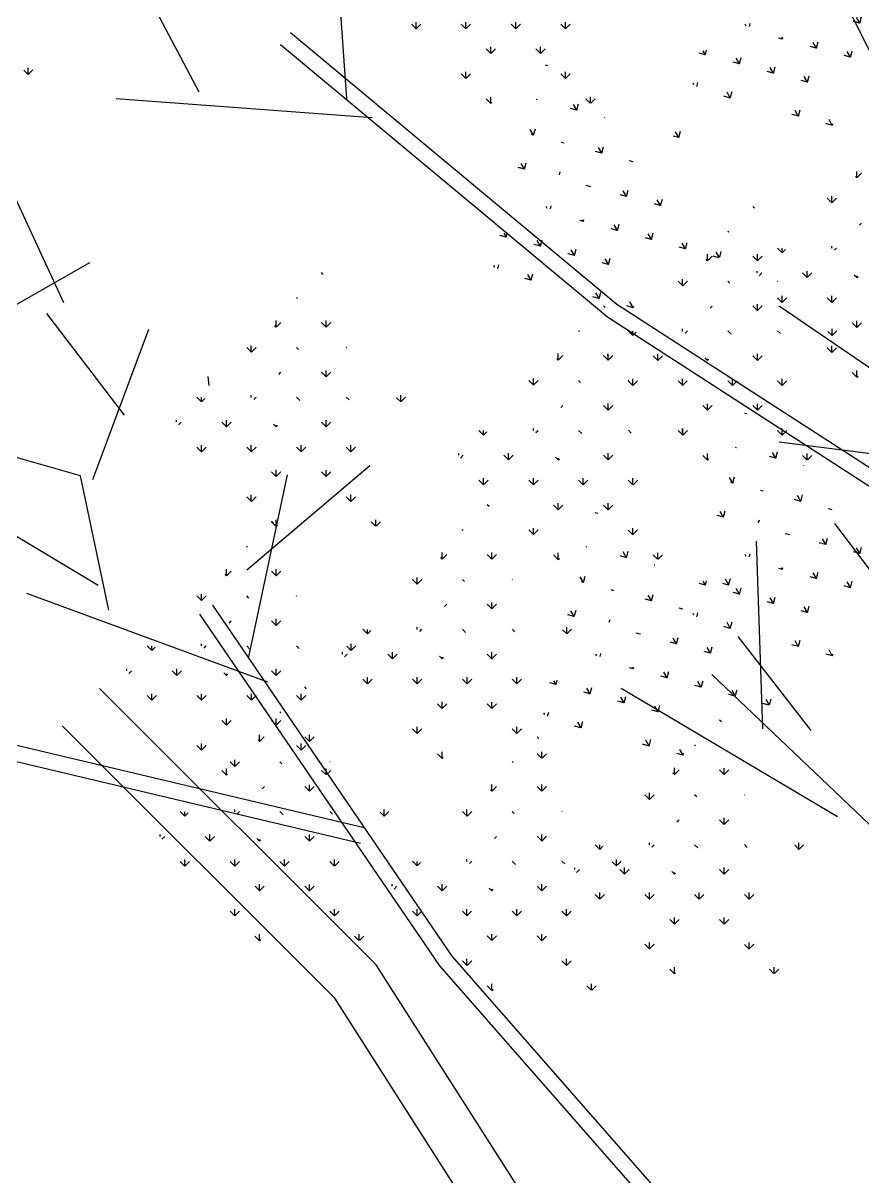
# Model space of a CAD drawing. Header units: millimetres. Extents: x -10 to 320, y -26 to 94.
# Drawn here: x -1.814 to -0.41, y 1.7 to 3.628 of the extents above; entities that cross this region are included whole.
import ezdxf

# ---------------------------------------------------------------- set-up
doc = ezdxf.new("R2010")
doc.units = ezdxf.units.MM
doc.header["$LTSCALE"] = 0.05

msp = doc.modelspace()

# ---------------------------------------------------------------- hatches: boundary and pattern name
at = {"linetype": 'Continuous'}
h = msp.add_hatch(dxfattribs=at)
h.set_pattern_fill('GRASS', scale=0.058864, style=0)
h.set_pattern_definition([(90, (-96.681256, 26.71887), (-0.041622823, 0.041622823), [0.011036918, -0.072208728]), (45, (-96.681256, 26.71887), (-0.041622823, 0.041622823), [0.011036918, -0.047826643]), (135, (-96.681256, 26.71887), (-0.041622823, -0.041622823), [0.011036918, -0.047826643])])
edge = h.paths.add_edge_path()
edge.add_line((-0.9779, 3.616), (-0.9129, 3.4924))
edge.add_line((-0.9129, 3.4924), (-0.7862, 3.4968))
edge.add_line((-0.7862, 3.4968), (-0.9258, 3.609))
edge.add_line((-0.9258, 3.609), (-0.7921, 3.6416))
edge.add_line((-0.7921, 3.6416), (-0.7953, 3.7737))
edge.add_line((-0.7953, 3.7737), (-0.8611, 3.6527))
edge.add_line((-0.8611, 3.6527), (-0.9617, 3.6302))
edge.add_line((-0.9617, 3.6302), (-0.9091, 3.6765))
edge.add_line((-0.9091, 3.6765), (-0.9165, 3.8396))
edge.add_line((-0.9165, 3.8396), (-0.9603, 3.9281))
edge.add_line((-0.9603, 3.9281), (-0.9585, 3.7664))
edge.add_line((-0.9585, 3.7664), (-0.9765, 3.6455))
edge.add_line((-0.9765, 3.6455), (-0.9918, 3.6651))
edge.add_line((-0.9918, 3.6651), (-0.9999, 4.0096))
edge.add_line((-0.9999, 4.0096), (-1.0402, 3.7986))
edge.add_line((-1.0402, 3.7986), (-1.0151, 3.6951))
edge.add_line((-1.0151, 3.6951), (-1.0627, 3.7564))
edge.add_line((-1.0627, 3.7564), (-1.0601, 3.8872))
edge.add_line((-1.0601, 3.8872), (-1.1091, 3.7381))
edge.add_line((-1.1091, 3.7381), (-1.0047, 3.6525))
edge.add_line((-1.0047, 3.6525), (-1.2456, 3.7421))
edge.add_line((-1.2456, 3.7421), (-1.1538, 3.5972))
edge.add_line((-1.1538, 3.5972), (-1.0025, 3.6239))
edge.add_line((-1.0025, 3.6239), (-1.1093, 3.5172))
edge.add_line((-1.1093, 3.5172), (-1.047, 3.4594))
edge.add_line((-1.047, 3.4594), (-0.9757, 3.6105))
h = msp.add_hatch(dxfattribs=at)
h.set_pattern_fill('GRASS', scale=0.058864, angle=30, style=0)
h.set_pattern_definition([(120, (-94.908633, -24.25406), (-0.056857833, 0.01523501), [0.011036918, -0.072208728]), (75, (-94.90863, -24.25406), (-0.056857833, 0.01523501), [0.011036918, -0.047826643]), (165, (-94.90863, -24.25406), (-0.01523501, -0.056857833), [0.011036918, -0.047826643])])
edge = h.paths.add_edge_path()
edge.add_line((-0.4756, 3.5899), (-0.3575, 3.5154))
edge.add_line((-0.3575, 3.5154), (-0.25, 3.5826))
edge.add_line((-0.25, 3.5826), (-0.4271, 3.61))
edge.add_line((-0.4271, 3.61), (-0.3276, 3.705))
edge.add_line((-0.3276, 3.705), (-0.3964, 3.8179))
edge.add_line((-0.3964, 3.8179), (-0.3929, 3.6801))
edge.add_line((-0.3929, 3.6801), (-0.4687, 3.6104))
edge.add_line((-0.4687, 3.6104), (-0.4463, 3.6768))
edge.add_line((-0.4463, 3.6768), (-0.5343, 3.8143))
edge.add_line((-0.5343, 3.8143), (-0.6165, 3.869))
edge.add_line((-0.6165, 3.869), (-0.5341, 3.7299))
edge.add_line((-0.5341, 3.7299), (-0.4892, 3.6162))
edge.add_line((-0.4892, 3.6162), (-0.5122, 3.6256))
edge.add_line((-0.5122, 3.6256), (-0.6915, 3.9198))
edge.add_line((-0.6915, 3.9198), (-0.621, 3.7169))
edge.add_line((-0.621, 3.7169), (-0.5474, 3.6399))
edge.add_line((-0.5474, 3.6399), (-0.6193, 3.6692))
edge.add_line((-0.6193, 3.6692), (-0.6825, 3.7837))
edge.add_line((-0.6825, 3.7837), (-0.6503, 3.6301))
edge.add_line((-0.6503, 3.6301), (-0.5171, 3.6082))
edge.add_line((-0.5171, 3.6082), (-0.7706, 3.5653))
edge.add_line((-0.7706, 3.5653), (-0.6186, 3.4857))
edge.add_line((-0.6186, 3.4857), (-0.5009, 3.5845))
edge.add_line((-0.5009, 3.5845), (-0.54, 3.4387))
edge.add_line((-0.54, 3.4387), (-0.4572, 3.4198))
edge.add_line((-0.4572, 3.4198), (-0.4711, 3.5863))
h = msp.add_hatch(dxfattribs=at)
h.set_pattern_fill('GRASS', scale=0.058864, style=0)
h.set_pattern_definition([(90, (-97.662594, 26.559295), (-0.041622823, 0.041622823), [0.011036918, -0.072208728]), (45, (-97.662594, 26.559295), (-0.041622823, 0.041622823), [0.011036918, -0.047826643]), (135, (-97.662594, 26.559295), (-0.041622823, -0.041622823), [0.011036918, -0.047826643])])
edge = h.paths.add_edge_path()
edge.add_line((-1.9592, 3.4564), (-1.8942, 3.3328))
edge.add_line((-1.8942, 3.3328), (-1.7675, 3.3372))
edge.add_line((-1.7675, 3.3372), (-1.9071, 3.4495))
edge.add_line((-1.9071, 3.4495), (-1.7735, 3.482))
edge.add_line((-1.7735, 3.482), (-1.7766, 3.6141))
edge.add_line((-1.7766, 3.6141), (-1.8425, 3.4932))
edge.add_line((-1.8425, 3.4932), (-1.943, 3.4707))
edge.add_line((-1.943, 3.4707), (-1.8904, 3.517))
edge.add_line((-1.8904, 3.517), (-1.8978, 3.68))
edge.add_line((-1.8978, 3.68), (-1.9416, 3.7685))
edge.add_line((-1.9416, 3.7685), (-1.9399, 3.6069))
edge.add_line((-1.9399, 3.6069), (-1.9579, 3.4859))
edge.add_line((-1.9579, 3.4859), (-1.9731, 3.5056))
edge.add_line((-1.9731, 3.5056), (-1.9812, 3.85))
edge.add_line((-1.9812, 3.85), (-2.0216, 3.6391))
edge.add_line((-2.0216, 3.6391), (-1.9964, 3.5356))
edge.add_line((-1.9964, 3.5356), (-2.044, 3.5969))
edge.add_line((-2.044, 3.5969), (-2.0415, 3.7276))
edge.add_line((-2.0415, 3.7276), (-2.0904, 3.5785))
edge.add_line((-2.0904, 3.5785), (-1.9861, 3.4929))
edge.add_line((-1.9861, 3.4929), (-2.227, 3.5825))
edge.add_line((-2.227, 3.5825), (-2.1351, 3.4376))
edge.add_line((-2.1351, 3.4376), (-1.9838, 3.4643))
edge.add_line((-1.9838, 3.4643), (-2.0906, 3.3576))
edge.add_line((-2.0906, 3.3576), (-2.0283, 3.2998))
edge.add_line((-2.0283, 3.2998), (-1.9571, 3.451))
h = msp.add_hatch(dxfattribs=at)
h.set_pattern_fill('GRASS', scale=0.058864, angle=30, style=0)
h.set_pattern_definition([(120, (-95.241324, -24.55868), (-0.056857833, 0.01523501), [0.011036918, -0.072208728]), (75, (-95.241324, -24.55868), (-0.056857833, 0.01523501), [0.011036918, -0.047826643]), (165, (-95.241324, -24.55868), (-0.01523501, -0.056857833), [0.011036918, -0.047826643])])
edge = h.paths.add_edge_path()
edge.add_line((-0.8083, 3.2853), (-0.6902, 3.2108))
edge.add_line((-0.6902, 3.2108), (-0.5827, 3.278))
edge.add_line((-0.5827, 3.278), (-0.7597, 3.3054))
edge.add_line((-0.7597, 3.3054), (-0.6603, 3.4004))
edge.add_line((-0.6603, 3.4004), (-0.729, 3.5132))
edge.add_line((-0.729, 3.5132), (-0.7256, 3.3755))
edge.add_line((-0.7256, 3.3755), (-0.8014, 3.3058))
edge.add_line((-0.8014, 3.3058), (-0.779, 3.3722))
edge.add_line((-0.779, 3.3722), (-0.8669, 3.5097))
edge.add_line((-0.8669, 3.5097), (-0.9492, 3.5644))
edge.add_line((-0.9492, 3.5644), (-0.8668, 3.4253))
edge.add_line((-0.8668, 3.4253), (-0.8219, 3.3116))
edge.add_line((-0.8219, 3.3116), (-0.8449, 3.3209))
edge.add_line((-0.8449, 3.3209), (-1.0242, 3.6152))
edge.add_line((-1.0242, 3.6152), (-0.9537, 3.4123))
edge.add_line((-0.9537, 3.4123), (-0.8801, 3.3353))
edge.add_line((-0.8801, 3.3353), (-0.952, 3.3646))
edge.add_line((-0.952, 3.3646), (-1.0152, 3.479))
edge.add_line((-1.0152, 3.479), (-0.983, 3.3255))
edge.add_line((-0.983, 3.3255), (-0.8498, 3.3035))
edge.add_line((-0.8498, 3.3035), (-1.1032, 3.2607))
edge.add_line((-1.1032, 3.2607), (-0.9513, 3.1811))
edge.add_line((-0.9513, 3.1811), (-0.8335, 3.2799))
edge.add_line((-0.8335, 3.2799), (-0.8727, 3.134))
edge.add_line((-0.8727, 3.134), (-0.7898, 3.1151))
edge.add_line((-0.7898, 3.1151), (-0.8038, 3.2817))
h = msp.add_hatch(dxfattribs=at)
h.set_pattern_fill('GRASS', scale=0.058864, style=0)
h.set_pattern_definition([(90, (-96.069464, 26.2613), (-0.041622823, 0.041622823), [0.011036918, -0.072208728]), (45, (-96.069464, 26.2613), (-0.041622823, 0.041622823), [0.011036918, -0.047826643]), (135, (-96.069464, 26.2613), (-0.041622823, -0.041622823), [0.011036918, -0.047826643])])
edge = h.paths.add_edge_path()
edge.add_line((-0.3661, 3.1584), (-0.3011, 3.0348))
edge.add_line((-0.3011, 3.0348), (-0.1744, 3.0392))
edge.add_line((-0.1744, 3.0392), (-0.314, 3.1515))
edge.add_line((-0.314, 3.1515), (-0.1804, 3.184))
edge.add_line((-0.1804, 3.184), (-0.1835, 3.3161))
edge.add_line((-0.1835, 3.3161), (-0.2493, 3.1952))
edge.add_line((-0.2493, 3.1952), (-0.3499, 3.1727))
edge.add_line((-0.3499, 3.1727), (-0.2973, 3.219))
edge.add_line((-0.2973, 3.219), (-0.3047, 3.382))
edge.add_line((-0.3047, 3.382), (-0.3485, 3.4705))
edge.add_line((-0.3485, 3.4705), (-0.3467, 3.3089))
edge.add_line((-0.3467, 3.3089), (-0.3648, 3.1879))
edge.add_line((-0.3648, 3.1879), (-0.38, 3.2076))
edge.add_line((-0.38, 3.2076), (-0.3881, 3.552))
edge.add_line((-0.3881, 3.552), (-0.4284, 3.3411))
edge.add_line((-0.4284, 3.3411), (-0.4033, 3.2376))
edge.add_line((-0.4033, 3.2376), (-0.4509, 3.2989))
edge.add_line((-0.4509, 3.2989), (-0.4484, 3.4296))
edge.add_line((-0.4484, 3.4296), (-0.4973, 3.2805))
edge.add_line((-0.4973, 3.2805), (-0.3929, 3.1949))
edge.add_line((-0.3929, 3.1949), (-0.6338, 3.2845))
edge.add_line((-0.6338, 3.2845), (-0.542, 3.1396))
edge.add_line((-0.542, 3.1396), (-0.3907, 3.1663))
edge.add_line((-0.3907, 3.1663), (-0.4975, 3.0596))
edge.add_line((-0.4975, 3.0596), (-0.4352, 3.0018))
edge.add_line((-0.4352, 3.0018), (-0.364, 3.153))
h = msp.add_hatch(dxfattribs=at)
h.set_pattern_fill('GRASS', scale=0.058864, style=0)
h.set_pattern_definition([(90, (-96.31898, 26.122834), (-0.041622823, 0.041622823), [0.011036918, -0.072208728]), (45, (-96.31898, 26.122834), (-0.041622823, 0.041622823), [0.011036918, -0.047826643]), (135, (-96.31898, 26.122834), (-0.041622823, -0.041622823), [0.011036918, -0.047826643])])
edge = h.paths.add_edge_path()
edge.add_line((-0.6156, 3.02), (-0.5506, 2.8964))
edge.add_line((-0.5506, 2.8964), (-0.4239, 2.9008))
edge.add_line((-0.4239, 2.9008), (-0.5635, 3.013))
edge.add_line((-0.5635, 3.013), (-0.4299, 3.0456))
edge.add_line((-0.4299, 3.0456), (-0.433, 3.1777))
edge.add_line((-0.433, 3.1777), (-0.4989, 3.0567))
edge.add_line((-0.4989, 3.0567), (-0.5994, 3.0342))
edge.add_line((-0.5994, 3.0342), (-0.5468, 3.0805))
edge.add_line((-0.5468, 3.0805), (-0.5542, 3.2436))
edge.add_line((-0.5542, 3.2436), (-0.598, 3.332))
edge.add_line((-0.598, 3.332), (-0.5963, 3.1704))
edge.add_line((-0.5963, 3.1704), (-0.6143, 3.0495))
edge.add_line((-0.6143, 3.0495), (-0.6295, 3.0691))
edge.add_line((-0.6295, 3.0691), (-0.6376, 3.4135))
edge.add_line((-0.6376, 3.4135), (-0.678, 3.2026))
edge.add_line((-0.678, 3.2026), (-0.6528, 3.0991))
edge.add_line((-0.6528, 3.0991), (-0.7004, 3.1604))
edge.add_line((-0.7004, 3.1604), (-0.6979, 3.2911))
edge.add_line((-0.6979, 3.2911), (-0.7468, 3.142))
edge.add_line((-0.7468, 3.142), (-0.6424, 3.0565))
edge.add_line((-0.6424, 3.0565), (-0.8833, 3.146))
edge.add_line((-0.8833, 3.146), (-0.7915, 3.0012))
edge.add_line((-0.7915, 3.0012), (-0.6402, 3.0278))
edge.add_line((-0.6402, 3.0278), (-0.747, 2.9211))
edge.add_line((-0.747, 2.9211), (-0.6847, 2.8633))
edge.add_line((-0.6847, 2.8633), (-0.6135, 3.0145))
h = msp.add_hatch(dxfattribs=at)
h.set_pattern_fill('GRASS', scale=0.058864, style=0)
h.set_pattern_definition([(90, (-97.039812, 26.01206), (-0.041622823, 0.041622823), [0.011036918, -0.072208728]), (45, (-97.03981, 26.01206), (-0.041622823, 0.041622823), [0.011036918, -0.047826643]), (135, (-97.03981, 26.01206), (-0.041622823, -0.041622823), [0.011036918, -0.047826643])])
edge = h.paths.add_edge_path()
edge.add_line((-1.3364, 2.9092), (-1.2714, 2.7856))
edge.add_line((-1.2714, 2.7856), (-1.1447, 2.79))
edge.add_line((-1.1447, 2.79), (-1.2843, 2.9022))
edge.add_line((-1.2843, 2.9022), (-1.1507, 2.9348))
edge.add_line((-1.1507, 2.9348), (-1.1538, 3.0669))
edge.add_line((-1.1538, 3.0669), (-1.2197, 2.9459))
edge.add_line((-1.2197, 2.9459), (-1.3202, 2.9234))
edge.add_line((-1.3202, 2.9234), (-1.2676, 2.9697))
edge.add_line((-1.2676, 2.9697), (-1.275, 3.1328))
edge.add_line((-1.275, 3.1328), (-1.3189, 3.2213))
edge.add_line((-1.3189, 3.2213), (-1.3171, 3.0596))
edge.add_line((-1.3171, 3.0596), (-1.3351, 2.9387))
edge.add_line((-1.3351, 2.9387), (-1.3503, 2.9583))
edge.add_line((-1.3503, 2.9583), (-1.3585, 3.3027))
edge.add_line((-1.3585, 3.3027), (-1.3988, 3.0918))
edge.add_line((-1.3988, 3.0918), (-1.3736, 2.9883))
edge.add_line((-1.3736, 2.9883), (-1.4212, 3.0496))
edge.add_line((-1.4212, 3.0496), (-1.4187, 3.1804))
edge.add_line((-1.4187, 3.1804), (-1.4676, 3.0313))
edge.add_line((-1.4676, 3.0313), (-1.3633, 2.9457))
edge.add_line((-1.3633, 2.9457), (-1.6042, 3.0353))
edge.add_line((-1.6042, 3.0353), (-1.5123, 2.8904))
edge.add_line((-1.5123, 2.8904), (-1.361, 2.9171))
edge.add_line((-1.361, 2.9171), (-1.4678, 2.8104))
edge.add_line((-1.4678, 2.8104), (-1.4055, 2.7526))
edge.add_line((-1.4055, 2.7526), (-1.3343, 2.9037))
h = msp.add_hatch(dxfattribs=at)
h.set_pattern_fill('GRASS', scale=0.058864, style=0)
h.set_pattern_definition([(90, (-96.5685, 25.956675), (-0.041622823, 0.041622823), [0.011036918, -0.072208728]), (45, (-96.5685, 25.956675), (-0.041622823, 0.041622823), [0.011036918, -0.047826643]), (135, (-96.5685, 25.956675), (-0.041622823, -0.041622823), [0.011036918, -0.047826643])])
edge = h.paths.add_edge_path()
edge.add_line((-0.8651, 2.8538), (-0.8001, 2.7302))
edge.add_line((-0.8001, 2.7302), (-0.6734, 2.7346))
edge.add_line((-0.6734, 2.7346), (-0.813, 2.8469))
edge.add_line((-0.813, 2.8469), (-0.6794, 2.8794))
edge.add_line((-0.6794, 2.8794), (-0.6825, 3.0115))
edge.add_line((-0.6825, 3.0115), (-0.7484, 2.8905))
edge.add_line((-0.7484, 2.8905), (-0.8489, 2.868))
edge.add_line((-0.8489, 2.868), (-0.7963, 2.9144))
edge.add_line((-0.7963, 2.9144), (-0.8037, 3.0774))
edge.add_line((-0.8037, 3.0774), (-0.8475, 3.1659))
edge.add_line((-0.8475, 3.1659), (-0.8458, 3.0042))
edge.add_line((-0.8458, 3.0042), (-0.8638, 2.8833))
edge.add_line((-0.8638, 2.8833), (-0.879, 2.9029))
edge.add_line((-0.879, 2.9029), (-0.8871, 3.2474))
edge.add_line((-0.8871, 3.2474), (-0.9275, 3.0364))
edge.add_line((-0.9275, 3.0364), (-0.9023, 2.933))
edge.add_line((-0.9023, 2.933), (-0.9499, 2.9942))
edge.add_line((-0.9499, 2.9942), (-0.9474, 3.125))
edge.add_line((-0.9474, 3.125), (-0.9963, 2.9759))
edge.add_line((-0.9963, 2.9759), (-0.892, 2.8903))
edge.add_line((-0.892, 2.8903), (-1.1329, 2.9799))
edge.add_line((-1.1329, 2.9799), (-1.041, 2.835))
edge.add_line((-1.041, 2.835), (-0.8897, 2.8617))
edge.add_line((-0.8897, 2.8617), (-0.9965, 2.755))
edge.add_line((-0.9965, 2.755), (-0.9342, 2.6972))
edge.add_line((-0.9342, 2.6972), (-0.863, 2.8483))
h = msp.add_hatch(dxfattribs=at)
h.set_pattern_fill('GRASS', scale=0.058864, angle=30, style=0)
h.set_pattern_definition([(120, (-94.908633, -25.140237), (-0.056857833, 0.01523501), [0.011036918, -0.072208728]), (75, (-94.90863, -25.14024), (-0.056857833, 0.01523501), [0.011036918, -0.047826643]), (165, (-94.90863, -25.14024), (-0.01523501, -0.056857833), [0.011036918, -0.047826643])])
edge = h.paths.add_edge_path()
edge.add_line((-0.4756, 2.7038), (-0.3575, 2.6292))
edge.add_line((-0.3575, 2.6292), (-0.25, 2.6964))
edge.add_line((-0.25, 2.6964), (-0.4271, 2.7238))
edge.add_line((-0.4271, 2.7238), (-0.3276, 2.8188))
edge.add_line((-0.3276, 2.8188), (-0.3964, 2.9317))
edge.add_line((-0.3964, 2.9317), (-0.3929, 2.794))
edge.add_line((-0.3929, 2.794), (-0.4687, 2.7242))
edge.add_line((-0.4687, 2.7242), (-0.4463, 2.7906))
edge.add_line((-0.4463, 2.7906), (-0.5343, 2.9281))
edge.add_line((-0.5343, 2.9281), (-0.6165, 2.9828))
edge.add_line((-0.6165, 2.9828), (-0.5341, 2.8437))
edge.add_line((-0.5341, 2.8437), (-0.4892, 2.73))
edge.add_line((-0.4892, 2.73), (-0.5122, 2.7394))
edge.add_line((-0.5122, 2.7394), (-0.6915, 3.0336))
edge.add_line((-0.6915, 3.0336), (-0.621, 2.8308))
edge.add_line((-0.621, 2.8308), (-0.5474, 2.7537))
edge.add_line((-0.5474, 2.7537), (-0.6193, 2.783))
edge.add_line((-0.6193, 2.783), (-0.6825, 2.8975))
edge.add_line((-0.6825, 2.8975), (-0.6503, 2.7439))
edge.add_line((-0.6503, 2.7439), (-0.5171, 2.722))
edge.add_line((-0.5171, 2.722), (-0.7706, 2.6791))
edge.add_line((-0.7706, 2.6791), (-0.6186, 2.5995))
edge.add_line((-0.6186, 2.5995), (-0.5009, 2.6983))
edge.add_line((-0.5009, 2.6983), (-0.54, 2.5525))
edge.add_line((-0.54, 2.5525), (-0.4572, 2.5336))
edge.add_line((-0.4572, 2.5336), (-0.4711, 2.7001))
h = msp.add_hatch(dxfattribs=at)
h.set_pattern_fill('GRASS', scale=0.058864, style=0)
h.set_pattern_definition([(90, (-96.76257, 25.62436), (-0.041622823, 0.041622823), [0.011036918, -0.072208728]), (45, (-96.76257, 25.62436), (-0.041622823, 0.041622823), [0.011036918, -0.047826643]), (135, (-96.76257, 25.62436), (-0.041622823, -0.041622823), [0.011036918, -0.047826643])])
edge = h.paths.add_edge_path()
edge.add_line((-1.0592, 2.5215), (-0.9942, 2.3979))
edge.add_line((-0.9942, 2.3979), (-0.8675, 2.4023))
edge.add_line((-0.8675, 2.4023), (-1.0071, 2.5145))
edge.add_line((-1.0071, 2.5145), (-0.8735, 2.5471))
edge.add_line((-0.8735, 2.5471), (-0.8766, 2.6792))
edge.add_line((-0.8766, 2.6792), (-0.9425, 2.5582))
edge.add_line((-0.9425, 2.5582), (-1.043, 2.5357))
edge.add_line((-1.043, 2.5357), (-0.9904, 2.582))
edge.add_line((-0.9904, 2.582), (-0.9978, 2.7451))
edge.add_line((-0.9978, 2.7451), (-1.0416, 2.8336))
edge.add_line((-1.0416, 2.8336), (-1.0398, 2.6719))
edge.add_line((-1.0398, 2.6719), (-1.0579, 2.551))
edge.add_line((-1.0579, 2.551), (-1.0731, 2.5706))
edge.add_line((-1.0731, 2.5706), (-1.0812, 2.915))
edge.add_line((-1.0812, 2.915), (-1.1216, 2.7041))
edge.add_line((-1.1216, 2.7041), (-1.0964, 2.6006))
edge.add_line((-1.0964, 2.6006), (-1.144, 2.6619))
edge.add_line((-1.144, 2.6619), (-1.1415, 2.7927))
edge.add_line((-1.1415, 2.7927), (-1.1904, 2.6436))
edge.add_line((-1.1904, 2.6436), (-1.086, 2.558))
edge.add_line((-1.086, 2.558), (-1.3269, 2.6476))
edge.add_line((-1.3269, 2.6476), (-1.2351, 2.5027))
edge.add_line((-1.2351, 2.5027), (-1.0838, 2.5294))
edge.add_line((-1.0838, 2.5294), (-1.1906, 2.4227))
edge.add_line((-1.1906, 2.4227), (-1.1283, 2.3649))
edge.add_line((-1.1283, 2.3649), (-1.0571, 2.516))
h = msp.add_hatch(dxfattribs=at)
h.set_pattern_fill('GRASS', scale=0.058864, style=0)
h.set_pattern_definition([(90, (-97.122985, 25.596665), (-0.041622823, 0.041622823), [0.011036918, -0.072208728]), (45, (-97.122985, 25.596665), (-0.041622823, 0.041622823), [0.011036918, -0.047826643]), (135, (-97.122985, 25.596665), (-0.041622823, -0.041622823), [0.011036918, -0.047826643])])
edge = h.paths.add_edge_path()
edge.add_line((-1.4196, 2.4938), (-1.3546, 2.3702))
edge.add_line((-1.3546, 2.3702), (-1.2279, 2.3746))
edge.add_line((-1.2279, 2.3746), (-1.3675, 2.4868))
edge.add_line((-1.3675, 2.4868), (-1.2339, 2.5194))
edge.add_line((-1.2339, 2.5194), (-1.237, 2.6515))
edge.add_line((-1.237, 2.6515), (-1.3029, 2.5305))
edge.add_line((-1.3029, 2.5305), (-1.4034, 2.508))
edge.add_line((-1.4034, 2.508), (-1.3508, 2.5543))
edge.add_line((-1.3508, 2.5543), (-1.3582, 2.7174))
edge.add_line((-1.3582, 2.7174), (-1.402, 2.8059))
edge.add_line((-1.402, 2.8059), (-1.4003, 2.6442))
edge.add_line((-1.4003, 2.6442), (-1.4183, 2.5233))
edge.add_line((-1.4183, 2.5233), (-1.4335, 2.5429))
edge.add_line((-1.4335, 2.5429), (-1.4416, 2.8873))
edge.add_line((-1.4416, 2.8873), (-1.482, 2.6764))
edge.add_line((-1.482, 2.6764), (-1.4568, 2.5729))
edge.add_line((-1.4568, 2.5729), (-1.5044, 2.6342))
edge.add_line((-1.5044, 2.6342), (-1.5019, 2.765))
edge.add_line((-1.5019, 2.765), (-1.5508, 2.6159))
edge.add_line((-1.5508, 2.6159), (-1.4464, 2.5303))
edge.add_line((-1.4464, 2.5303), (-1.6873, 2.6199))
edge.add_line((-1.6873, 2.6199), (-1.5955, 2.475))
edge.add_line((-1.5955, 2.475), (-1.4442, 2.5017))
edge.add_line((-1.4442, 2.5017), (-1.551, 2.395))
edge.add_line((-1.551, 2.395), (-1.4887, 2.3372))
edge.add_line((-1.4887, 2.3372), (-1.4175, 2.4883))
h = msp.add_hatch(dxfattribs=at)
h.set_pattern_fill('GRASS', scale=0.058864, angle=30, style=0)
h.set_pattern_definition([(120, (-95.15815, -25.306395), (-0.056857833, 0.01523501), [0.011036918, -0.072208728]), (75, (-95.15815, -25.306395), (-0.056857833, 0.01523501), [0.011036918, -0.047826643]), (165, (-95.15815, -25.306395), (-0.01523501, -0.056857833), [0.011036918, -0.047826643])])
edge = h.paths.add_edge_path()
edge.add_line((-0.7252, 2.5376), (-0.607, 2.4631))
edge.add_line((-0.607, 2.4631), (-0.4996, 2.5303))
edge.add_line((-0.4996, 2.5303), (-0.6766, 2.5576))
edge.add_line((-0.6766, 2.5576), (-0.5771, 2.6526))
edge.add_line((-0.5771, 2.6526), (-0.6459, 2.7655))
edge.add_line((-0.6459, 2.7655), (-0.6424, 2.6278))
edge.add_line((-0.6424, 2.6278), (-0.7183, 2.558))
edge.add_line((-0.7183, 2.558), (-0.6958, 2.6245))
edge.add_line((-0.6958, 2.6245), (-0.7838, 2.762))
edge.add_line((-0.7838, 2.762), (-0.866, 2.8167))
edge.add_line((-0.866, 2.8167), (-0.7836, 2.6776))
edge.add_line((-0.7836, 2.6776), (-0.7388, 2.5638))
edge.add_line((-0.7388, 2.5638), (-0.7618, 2.5732))
edge.add_line((-0.7618, 2.5732), (-0.941, 2.8674))
edge.add_line((-0.941, 2.8674), (-0.8705, 2.6646))
edge.add_line((-0.8705, 2.6646), (-0.797, 2.5876))
edge.add_line((-0.797, 2.5876), (-0.8688, 2.6168))
edge.add_line((-0.8688, 2.6168), (-0.932, 2.7313))
edge.add_line((-0.932, 2.7313), (-0.8998, 2.5778))
edge.add_line((-0.8998, 2.5778), (-0.7666, 2.5558))
edge.add_line((-0.7666, 2.5558), (-1.0201, 2.5129))
edge.add_line((-1.0201, 2.5129), (-0.8681, 2.4334))
edge.add_line((-0.8681, 2.4334), (-0.7504, 2.5321))
edge.add_line((-0.7504, 2.5321), (-0.7895, 2.3863))
edge.add_line((-0.7895, 2.3863), (-0.7067, 2.3674))
edge.add_line((-0.7067, 2.3674), (-0.7206, 2.5339))
h = msp.add_hatch(dxfattribs=at)
h.set_pattern_fill('GRASS', scale=0.058864, style=0)
h.set_pattern_definition([(90, (-97.067537, 25.319734), (-0.041622823, 0.041622823), [0.011036918, -0.072208728]), (45, (-97.067537, 25.319734), (-0.041622823, 0.041622823), [0.011036918, -0.047826643]), (135, (-97.067537, 25.319734), (-0.041622823, -0.041622823), [0.011036918, -0.047826643])])
edge = h.paths.add_edge_path()
edge.add_line((-1.3642, 2.2169), (-1.2991, 2.0933))
edge.add_line((-1.2991, 2.0933), (-1.1725, 2.0977))
edge.add_line((-1.1725, 2.0977), (-1.3121, 2.2099))
edge.add_line((-1.3121, 2.2099), (-1.1784, 2.2425))
edge.add_line((-1.1784, 2.2425), (-1.1815, 2.3746))
edge.add_line((-1.1815, 2.3746), (-1.2474, 2.2536))
edge.add_line((-1.2474, 2.2536), (-1.348, 2.2311))
edge.add_line((-1.348, 2.2311), (-1.2953, 2.2774))
edge.add_line((-1.2953, 2.2774), (-1.3027, 2.4405))
edge.add_line((-1.3027, 2.4405), (-1.3466, 2.529))
edge.add_line((-1.3466, 2.529), (-1.3448, 2.3673))
edge.add_line((-1.3448, 2.3673), (-1.3628, 2.2464))
edge.add_line((-1.3628, 2.2464), (-1.3781, 2.266))
edge.add_line((-1.3781, 2.266), (-1.3862, 2.6104))
edge.add_line((-1.3862, 2.6104), (-1.4265, 2.3995))
edge.add_line((-1.4265, 2.3995), (-1.4014, 2.296))
edge.add_line((-1.4014, 2.296), (-1.4489, 2.3573))
edge.add_line((-1.4489, 2.3573), (-1.4464, 2.488))
edge.add_line((-1.4464, 2.488), (-1.4954, 2.3389))
edge.add_line((-1.4954, 2.3389), (-1.391, 2.2534))
edge.add_line((-1.391, 2.2534), (-1.6319, 2.3429))
edge.add_line((-1.6319, 2.3429), (-1.5401, 2.1981))
edge.add_line((-1.5401, 2.1981), (-1.3887, 2.2247))
edge.add_line((-1.3887, 2.2247), (-1.4956, 2.118))
edge.add_line((-1.4956, 2.118), (-1.4332, 2.0602))
edge.add_line((-1.4332, 2.0602), (-1.362, 2.2114))
h = msp.add_hatch(dxfattribs=at)
h.set_pattern_fill('GRASS', scale=0.058864, style=0)
h.set_pattern_definition([(90, (-96.37443, 25.264348), (-0.041622823, 0.041622823), [0.011036918, -0.072208728]), (45, (-96.37443, 25.26435), (-0.041622823, 0.041622823), [0.011036918, -0.047826643]), (135, (-96.37443, 25.26435), (-0.041622823, -0.041622823), [0.011036918, -0.047826643])])
edge = h.paths.add_edge_path()
edge.add_line((-0.6711, 2.1615), (-0.606, 2.0379))
edge.add_line((-0.606, 2.0379), (-0.4794, 2.0423))
edge.add_line((-0.4794, 2.0423), (-0.619, 2.1545))
edge.add_line((-0.619, 2.1545), (-0.4853, 2.1871))
edge.add_line((-0.4853, 2.1871), (-0.4884, 2.3192))
edge.add_line((-0.4884, 2.3192), (-0.5543, 2.1982))
edge.add_line((-0.5543, 2.1982), (-0.6549, 2.1757))
edge.add_line((-0.6549, 2.1757), (-0.6022, 2.222))
edge.add_line((-0.6022, 2.222), (-0.6096, 2.3851))
edge.add_line((-0.6096, 2.3851), (-0.6535, 2.4736))
edge.add_line((-0.6535, 2.4736), (-0.6517, 2.3119))
edge.add_line((-0.6517, 2.3119), (-0.6697, 2.191))
edge.add_line((-0.6697, 2.191), (-0.6849, 2.2106))
edge.add_line((-0.6849, 2.2106), (-0.6931, 2.555))
edge.add_line((-0.6931, 2.555), (-0.7334, 2.3441))
edge.add_line((-0.7334, 2.3441), (-0.7083, 2.2406))
edge.add_line((-0.7083, 2.2406), (-0.7558, 2.3019))
edge.add_line((-0.7558, 2.3019), (-0.7533, 2.4326))
edge.add_line((-0.7533, 2.4326), (-0.8022, 2.2836))
edge.add_line((-0.8022, 2.2836), (-0.6979, 2.198))
edge.add_line((-0.6979, 2.198), (-0.9388, 2.2876))
edge.add_line((-0.9388, 2.2876), (-0.847, 2.1427))
edge.add_line((-0.847, 2.1427), (-0.6956, 2.1693))
edge.add_line((-0.6956, 2.1693), (-0.8025, 2.0626))
edge.add_line((-0.8025, 2.0626), (-0.7401, 2.0048))
edge.add_line((-0.7401, 2.0048), (-0.6689, 2.156))
h = msp.add_hatch(dxfattribs=at)
h.set_pattern_fill('GRASS', scale=0.058864, style=0)
h.set_pattern_definition([(90, (-96.679397, 25.236655), (-0.041622823, 0.041622823), [0.011036918, -0.072208728]), (45, (-96.6794, 25.236655), (-0.041622823, 0.041622823), [0.011036918, -0.047826643]), (135, (-96.6794, 25.236655), (-0.041622823, -0.041622823), [0.011036918, -0.047826643])])
edge = h.paths.add_edge_path()
edge.add_line((-0.976, 2.1338), (-0.911, 2.0102))
edge.add_line((-0.911, 2.0102), (-0.7843, 2.0146))
edge.add_line((-0.7843, 2.0146), (-0.9239, 2.1268))
edge.add_line((-0.9239, 2.1268), (-0.7903, 2.1594))
edge.add_line((-0.7903, 2.1594), (-0.7934, 2.2915))
edge.add_line((-0.7934, 2.2915), (-0.8593, 2.1705))
edge.add_line((-0.8593, 2.1705), (-0.9598, 2.148))
edge.add_line((-0.9598, 2.148), (-0.9072, 2.1943))
edge.add_line((-0.9072, 2.1943), (-0.9146, 2.3574))
edge.add_line((-0.9146, 2.3574), (-0.9584, 2.4459))
edge.add_line((-0.9584, 2.4459), (-0.9567, 2.2842))
edge.add_line((-0.9567, 2.2842), (-0.9747, 2.1633))
edge.add_line((-0.9747, 2.1633), (-0.9899, 2.1829))
edge.add_line((-0.9899, 2.1829), (-0.998, 2.5273))
edge.add_line((-0.998, 2.5273), (-1.0384, 2.3164))
edge.add_line((-1.0384, 2.3164), (-1.0132, 2.2129))
edge.add_line((-1.0132, 2.2129), (-1.0608, 2.2742))
edge.add_line((-1.0608, 2.2742), (-1.0583, 2.4049))
edge.add_line((-1.0583, 2.4049), (-1.1072, 2.2559))
edge.add_line((-1.1072, 2.2559), (-1.0029, 2.1703))
edge.add_line((-1.0029, 2.1703), (-1.2438, 2.2599))
edge.add_line((-1.2438, 2.2599), (-1.1519, 2.115))
edge.add_line((-1.1519, 2.115), (-1.0006, 2.1417))
edge.add_line((-1.0006, 2.1417), (-1.1074, 2.0349))
edge.add_line((-1.1074, 2.0349), (-1.0451, 1.9772))
edge.add_line((-1.0451, 1.9772), (-0.9739, 2.1283))

# ---------------------------------------------------------------- linework, layer by layer
at = {"color": 7}
msp.add_line((-1.505, 3.037, -0.0003), (-1.5034, 3.0223, -0.0003), dxfattribs=at)
for points in [[(0.7126, -1.4598), (0.7582, 0.5424), (0.4392, 1.1794), (-0.2444, 3.2726), (-0.609, 4.0006)], [(-1.5193, 3.5119), (-1.6263, 3.7149), (-1.7439, 3.7149), (-2.0755, 3.8216)], [(-1.2947, 3.811), (-1.2733, 3.5013)], [(-0.0151, 2.6367), (-0.8211, 3.1575), (-1.3668, 3.6115)], [(-0.0295, 2.6144), (-0.8369, 3.1361), (-1.3837, 3.5911)], [(-1.7454, 3.1601), (-1.9184, 3.5328)], [(-1.2305, 3.4692), (-1.6583, 3.5013)], [(-1.7028, 3.2271), (-2.0218, 3.0451)], [(0.4004, 2.5057), (-0.5498, 3.1547)], [(-1.6443, 2.9722), (-1.7737, 3.1424)], [(-1.6971, 2.8651), (-1.6033, 3.116)], [(-1.6705, 2.6465), (-1.7177, 2.871), (-1.8308, 2.9033), (-2.1204, 3.0969)], [(-1.6884, 2.6877), (-2.2655, 3.034)], [(-0.1855, 2.8809), (-0.5499, 2.9271)], [(-1.4399, 2.714), (-1.2344, 2.8886)], [(-1.3725, 2.8725), (-1.4368, 2.5688)], [(-0.2309, 2.4937), (-0.4573, 2.7915)], [(-0.5775, 2.4482), (-0.588, 2.7622)], [(-1.4045, 2.5262), (-1.8071, 2.6744)], [(-0.4641, 1.3467), (-1.0964, 2.0686), (-1.4965, 2.6549)], [(-0.484, 1.3293), (-1.1173, 2.0524), (-1.5184, 2.64)], [(-0.6189, 2.6025), (-0.4969, 2.4455)], [(-1.2435, 2.2828), (-2.3633, 2.548)], [(-0.2953, 2.19), (-0.6628, 2.5392)], [(-1.2496, 2.257), (-2.3694, 2.5222)], [(0.573, -1.5053), (0.573, -0.2429), (-0.2132, 0.6344), (-0.4938, 1.3816), (-0.9134, 1.5678), (-1.2233, 2.0541), (-1.6859, 2.516)], [(-0.4525, 2.3015), (-0.8141, 2.5157)], [(0.4848, -1.5053), (0.4848, -0.2767), (-0.29, 0.5879), (-0.5634, 1.3159), (-0.9736, 1.4979), (-1.2926, 1.9985), (-1.7483, 2.4535)]]:
    msp.add_lwpolyline(points, dxfattribs=at)

doc.saveas('drawing.dxf')
